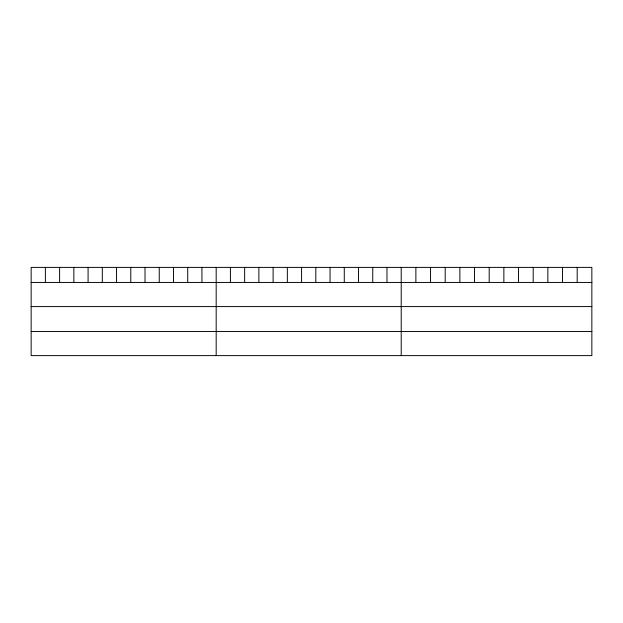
<?xml version="1.0" encoding="UTF-8"?>
<svg xmlns="http://www.w3.org/2000/svg" width="623" height="623" viewBox="0 0 623 623"><rect width="100%" height="100%" fill="white"/><g stroke="black" fill="none" stroke-linecap="round" stroke-linejoin="round"><path stroke-width="0.93" d="M591.85 282.445L591.85 355.608L31.15 355.608L31.15 267.392L591.85 267.392L591.85 282.445L31.15 282.445M31.15 306.586L591.85 306.586M31.15 331.467L591.85 331.467M577.186 267.392L577.186 282.445M562.522 267.392L562.522 282.445M547.858 267.392L547.858 282.445M533.195 267.392L533.195 282.445M518.531 267.392L518.531 282.445M503.867 267.392L503.867 282.445M489.195 267.392L489.195 282.445M474.531 267.392L474.531 282.445M459.867 267.392L459.867 282.445M445.204 267.392L445.204 282.445M430.54 267.392L430.54 282.445M415.876 267.392L415.876 282.445M401.212 267.392L401.212 355.608M386.976 267.392L386.976 282.445M372.749 267.392L372.749 282.445M358.513 267.392L358.513 282.445M344.278 267.392L344.278 282.445M330.05 267.392L330.05 282.445M315.814 267.392L315.814 282.445M301.579 267.392L301.579 282.445M287.343 267.392L287.343 282.445M273.115 267.392L273.115 282.445M258.88 267.392L258.88 282.445M244.644 267.392L244.644 282.445M230.417 267.392L230.417 282.445M216.181 267.392L216.181 355.608M201.945 267.392L201.945 282.445M187.718 267.392L187.718 282.445M173.482 267.392L173.482 282.445M159.247 267.392L159.247 282.445M145.019 267.392L145.019 282.445M130.783 267.392L130.783 282.445M116.548 267.392L116.548 282.445M102.312 267.392L102.312 282.445M88.084 267.392L88.084 282.445M73.849 267.392L73.849 282.445M59.613 267.392L59.613 282.445M45.386 267.392L45.386 282.445"/></g></svg>
